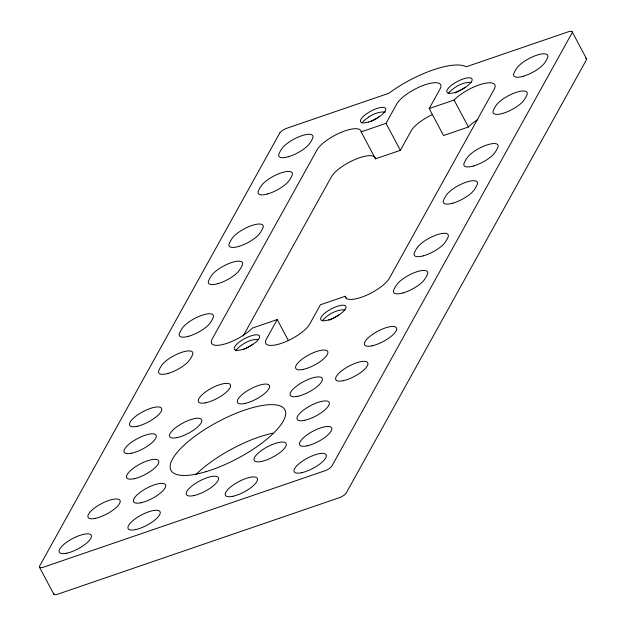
<?xml version="1.0" encoding="UTF-8"?>
<svg xmlns="http://www.w3.org/2000/svg" width="626" height="626" viewBox="0 0 626 626"><rect width="100%" height="100%" fill="white"/><g stroke="black" fill="none" stroke-linecap="round" stroke-linejoin="round"><path stroke-width="0.94" d="M243.17 335.943L331.373 176.868A25.165 8.107 -28 0 1 355.975 159.106A25.165 8.107 -28 0 1 375.498 158.832L400.366 150.318L411.149 130.873A25.165 8.107 -28 0 1 432.558 114.503M288.422 340.63L277.224 319.565L266.441 339.01A25.165 8.107 -28 0 0 281.567 343.275A25.165 8.107 -28 0 0 309.627 324.213L320.41 304.776L345.27 296.255A25.165 8.107 -28 0 0 364.794 295.981A25.165 8.107 -28 0 0 389.395 278.218L494.204 89.213A25.165 8.107 -28 0 0 482.38 83.931A25.165 8.107 -28 0 0 454.077 100.035L429.209 108.556L443.552 135.521L468.412 127A25.165 8.107 -28 0 1 477.841 119.503M277.224 319.565L252.364 328.087A25.165 8.107 -28 0 1 224.061 344.198A25.165 8.107 -28 0 1 212.23 338.916L317.038 149.904A25.165 8.107 -28 0 1 341.639 132.149A25.165 8.107 -28 0 1 361.163 131.867L386.031 123.353L396.806 103.908A25.165 8.107 -28 0 1 424.866 84.846A25.165 8.107 -28 0 1 439.992 89.111L429.209 108.556M572.133 31.699L586.468 58.664M454.077 100.035L468.412 127M386.031 123.353L400.366 150.318M361.163 131.867L375.498 158.832M345.27 296.255L346.17 297.937M39.532 567.336L53.867 594.301M53.953 593.057A6.448 2.081 -28 0 0 57.835 594.152L339.081 497.795A6.456 2.081 -28 0 0 346.28 492.912L586.382 59.908A6.456 2.081 -28 0 0 585.529 58.273M195.75 474.751A64.517 20.791 -28 0 1 272.819 433.161M252.865 344.253A14.03 2.668 -30.7 0 1 246.175 348.267M245.423 348.659A14.03 2.668 -30.7 0 1 244.68 349.034M243.952 349.386A14.03 2.668 -30.7 0 1 243.24 349.723M235.775 350.842A14.03 2.668 -30.7 0 1 242.841 344.284A14.03 6.283 -25.1 0 1 258.64 339.542M345.012 309.956A14.03 6.283 -25.1 0 0 329.213 314.706A14.03 2.668 -30.7 0 0 322.359 320.755M339.229 314.667A14.03 2.668 -30.7 0 1 331.052 319.44M330.325 319.8A14.03 2.668 -30.7 0 1 329.612 320.129M368.98 116.843A14.03 6.283 -25.1 0 1 385.342 112.195M378.996 116.804A14.03 2.668 -30.7 0 1 370.819 121.585M362.118 122.892A14.03 2.668 -30.7 0 1 368.98 116.835M471.143 82.507A14.03 6.283 -25.1 0 0 455.352 87.257A14.03 2.668 -30.7 0 0 448.357 93.564M465.368 87.217A14.03 2.668 -30.7 0 1 457.927 91.623M457.183 91.991A14.03 2.668 -30.7 0 1 456.456 92.351M455.744 92.679A14.03 2.668 -30.7 0 1 455.047 92.992M279.72 133.088L39.618 566.092A6.448 2.081 -28 0 0 43.491 567.187L324.745 470.838A6.456 2.081 -28 0 0 331.944 465.947L572.047 32.943A6.456 2.081 -28 0 0 568.165 31.848L466.229 66.771A57.42 18.506 -28 0 0 388.856 93.282L286.919 128.205A6.456 2.081 -28 0 0 279.72 133.088M193.864 495.573A18.068 5.822 -28 0 0 218.544 478.812A18.068 5.822 -28 0 0 194.686 483.945A18.068 5.822 -28 0 0 193.864 495.573M66.779 553.196A18.068 5.822 -28 0 0 91.451 536.435A18.068 5.822 -28 0 0 67.6 541.568A18.068 5.822 -28 0 0 66.779 553.196M301.669 472.724A18.068 5.822 -28 0 0 326.342 455.963A18.068 5.822 -28 0 0 302.491 461.096A18.068 5.822 -28 0 0 301.669 472.724M343.275 380.694A18.068 5.822 -28 0 0 367.947 363.933A18.068 5.822 -28 0 0 344.097 369.058A18.068 5.822 -28 0 0 343.275 380.694M307.155 445.837A18.068 5.822 -28 0 0 331.827 429.076A18.068 5.822 -28 0 0 307.976 434.201A18.068 5.822 -28 0 0 307.155 445.837M303.242 369.395A18.068 5.822 -28 0 0 327.914 352.634A18.068 5.822 -28 0 0 304.064 357.759A18.068 5.822 -28 0 0 303.242 369.395M232.872 496.293A18.068 5.822 -28 0 0 257.544 479.532A18.068 5.822 -28 0 0 233.694 484.665A18.068 5.822 -28 0 0 232.872 496.293M95.543 518.328A18.068 5.822 -28 0 0 120.215 501.567A18.068 5.822 -28 0 0 96.365 506.7A18.068 5.822 -28 0 0 95.543 518.328M131.663 453.185A18.068 5.822 -28 0 0 156.344 436.424A18.068 5.822 -28 0 0 132.485 441.557A18.068 5.822 -28 0 0 131.663 453.185M135.576 529.627A18.068 5.822 -28 0 0 160.248 512.866A18.068 5.822 -28 0 0 136.398 517.999A18.068 5.822 -28 0 0 135.576 529.627M205.946 402.729A18.068 5.822 -28 0 0 230.618 385.968A18.068 5.822 -28 0 0 206.768 391.094A18.068 5.822 -28 0 0 205.946 402.729M372.04 345.826A18.068 5.822 -28 0 0 396.712 329.065A18.068 5.822 -28 0 0 372.861 334.19A18.068 5.822 -28 0 0 372.04 345.826M137.149 426.298A18.068 5.822 -28 0 0 161.821 409.537A18.068 5.822 -28 0 0 137.97 414.662A18.068 5.822 -28 0 0 137.149 426.298M261.637 461.425A18.068 5.822 -28 0 0 286.309 444.663A18.068 5.822 -28 0 0 262.458 449.797A18.068 5.822 -28 0 0 261.637 461.425M304.674 420.304A18.068 5.822 -28 0 0 329.346 403.543A18.068 5.822 -28 0 0 305.488 408.668A18.068 5.822 -28 0 0 304.674 420.304M297.757 396.281A18.068 5.822 -28 0 0 322.437 379.52A18.068 5.822 -28 0 0 298.579 384.654A18.068 5.822 -28 0 0 297.757 396.281M244.954 403.449A18.068 5.822 -28 0 0 269.626 386.688A18.068 5.822 -28 0 0 245.775 391.813A18.068 5.822 -28 0 0 244.954 403.449M177.181 437.597A18.068 5.822 -28 0 0 201.854 420.828A18.068 5.822 -28 0 0 178.003 425.962A18.068 5.822 -28 0 0 177.181 437.597M134.152 478.718A18.068 5.822 -28 0 0 158.824 461.957A18.068 5.822 -28 0 0 134.966 467.09A18.068 5.822 -28 0 0 134.152 478.718M141.061 502.741A18.068 5.822 -28 0 0 165.733 485.972A18.068 5.822 -28 0 0 141.883 491.105A18.068 5.822 -28 0 0 141.061 502.741M168.089 373.409A18.068 5.822 -28 0 0 188.489 361.445A47.623 15.345 -28 0 0 192.205 355.513A18.068 5.822 -28 0 0 183.332 351.828A18.068 5.822 -28 0 0 162.932 363.784A47.623 15.345 -28 0 0 159.215 369.723A18.068 5.822 -28 0 0 168.089 373.409M188.7 336.24A18.068 5.822 -28 0 0 209.1 324.276A47.623 15.345 -28 0 0 212.817 318.344A18.068 5.822 -28 0 0 203.943 314.659A18.068 5.822 -28 0 0 183.543 326.615A47.623 15.345 -28 0 0 179.826 332.555A18.068 5.822 -28 0 0 188.7 336.24M217.848 283.672A18.068 5.822 -28 0 0 238.248 271.715A47.623 15.345 -28 0 0 241.965 265.776A18.068 5.822 -28 0 0 233.091 262.091A18.068 5.822 -28 0 0 212.691 274.047A47.623 15.345 -28 0 0 208.974 279.986A18.068 5.822 -28 0 0 217.848 283.672M238.459 246.503A18.068 5.822 -28 0 0 258.859 234.547A47.623 15.345 -28 0 0 262.576 228.607A18.068 5.822 -28 0 0 253.702 224.922A18.068 5.822 -28 0 0 233.302 236.878A47.623 15.345 -28 0 0 229.578 242.818A18.068 5.822 -28 0 0 238.459 246.503M267.599 193.943A18.068 5.822 -28 0 0 287.999 181.978A47.623 15.345 -28 0 0 291.724 176.047A18.068 5.822 -28 0 0 282.85 172.361A18.068 5.822 -28 0 0 262.45 184.318A47.623 15.345 -28 0 0 258.726 190.257A18.068 5.822 -28 0 0 267.599 193.943M288.21 156.774A18.068 5.822 -28 0 0 308.61 144.809A47.623 15.345 -28 0 0 312.335 138.878A18.068 5.822 -28 0 0 303.461 135.193A18.068 5.822 -28 0 0 283.062 147.149A47.623 15.345 -28 0 0 279.337 153.088A18.068 5.822 -28 0 0 288.21 156.774M402.98 292.937A18.068 5.822 -28 0 0 423.379 280.972A47.623 15.345 -28 0 0 427.096 275.041A18.068 5.822 -28 0 0 418.223 271.355A18.068 5.822 -28 0 0 397.823 283.312A47.623 15.345 -28 0 0 394.106 289.251A18.068 5.822 -28 0 0 402.98 292.937M423.591 255.768A18.068 5.822 -28 0 0 443.99 243.804A47.623 15.345 -28 0 0 447.707 237.872A18.068 5.822 -28 0 0 438.834 234.187A18.068 5.822 -28 0 0 418.434 246.143A47.623 15.345 -28 0 0 414.717 252.082A18.068 5.822 -28 0 0 423.591 255.768M452.739 203.2A18.068 5.822 -28 0 0 473.139 191.243A47.623 15.345 -28 0 0 476.855 185.304A18.068 5.822 -28 0 0 467.982 181.618A18.068 5.822 -28 0 0 447.582 193.575A47.623 15.345 -28 0 0 443.865 199.514A18.068 5.822 -28 0 0 452.739 203.2M473.35 166.031A18.068 5.822 -28 0 0 493.75 154.074A47.623 15.345 -28 0 0 497.467 148.135A18.068 5.822 -28 0 0 488.593 144.45A18.068 5.822 -28 0 0 468.193 156.406A47.623 15.345 -28 0 0 464.476 162.345A18.068 5.822 -28 0 0 473.35 166.031M502.498 113.47A18.068 5.822 -28 0 0 522.898 101.506A47.623 15.345 -28 0 0 526.615 95.575A18.068 5.822 -28 0 0 517.741 91.889A18.068 5.822 -28 0 0 497.341 103.846A47.623 15.345 -28 0 0 493.617 109.785A18.068 5.822 -28 0 0 502.498 113.47M523.101 76.302A18.068 5.822 -28 0 0 543.501 64.337A47.623 15.345 -28 0 0 547.226 58.406A18.068 5.822 -28 0 0 538.352 54.72A18.068 5.822 -28 0 0 517.952 66.677A47.623 15.345 -28 0 0 514.228 72.616A18.068 5.822 -28 0 0 523.101 76.302M205.938 471.683A64.517 20.791 -28 0 0 285.19 410.437A64.517 20.791 -28 0 0 192.597 438.02A64.517 20.791 -28 0 0 205.938 471.683M454.805 92.452A14.195 4.578 -28 0 0 472.035 78.97A14.195 4.578 -28 0 0 451.542 85.214A14.195 4.578 -28 0 0 454.805 92.452M328.673 319.902A14.195 4.578 -28 0 0 345.904 306.419A14.195 4.578 -28 0 0 325.41 312.664A14.195 4.578 -28 0 0 328.673 319.902M242.301 349.488A14.195 4.578 -28 0 0 259.532 336.005A14.195 4.578 -28 0 0 239.038 342.258A14.195 4.578 -28 0 0 242.301 349.488M368.44 122.039A14.195 4.578 -28 0 0 385.663 108.556A14.195 4.578 -28 0 0 365.169 114.808A14.195 4.578 -28 0 0 368.44 122.039"/></g></svg>
